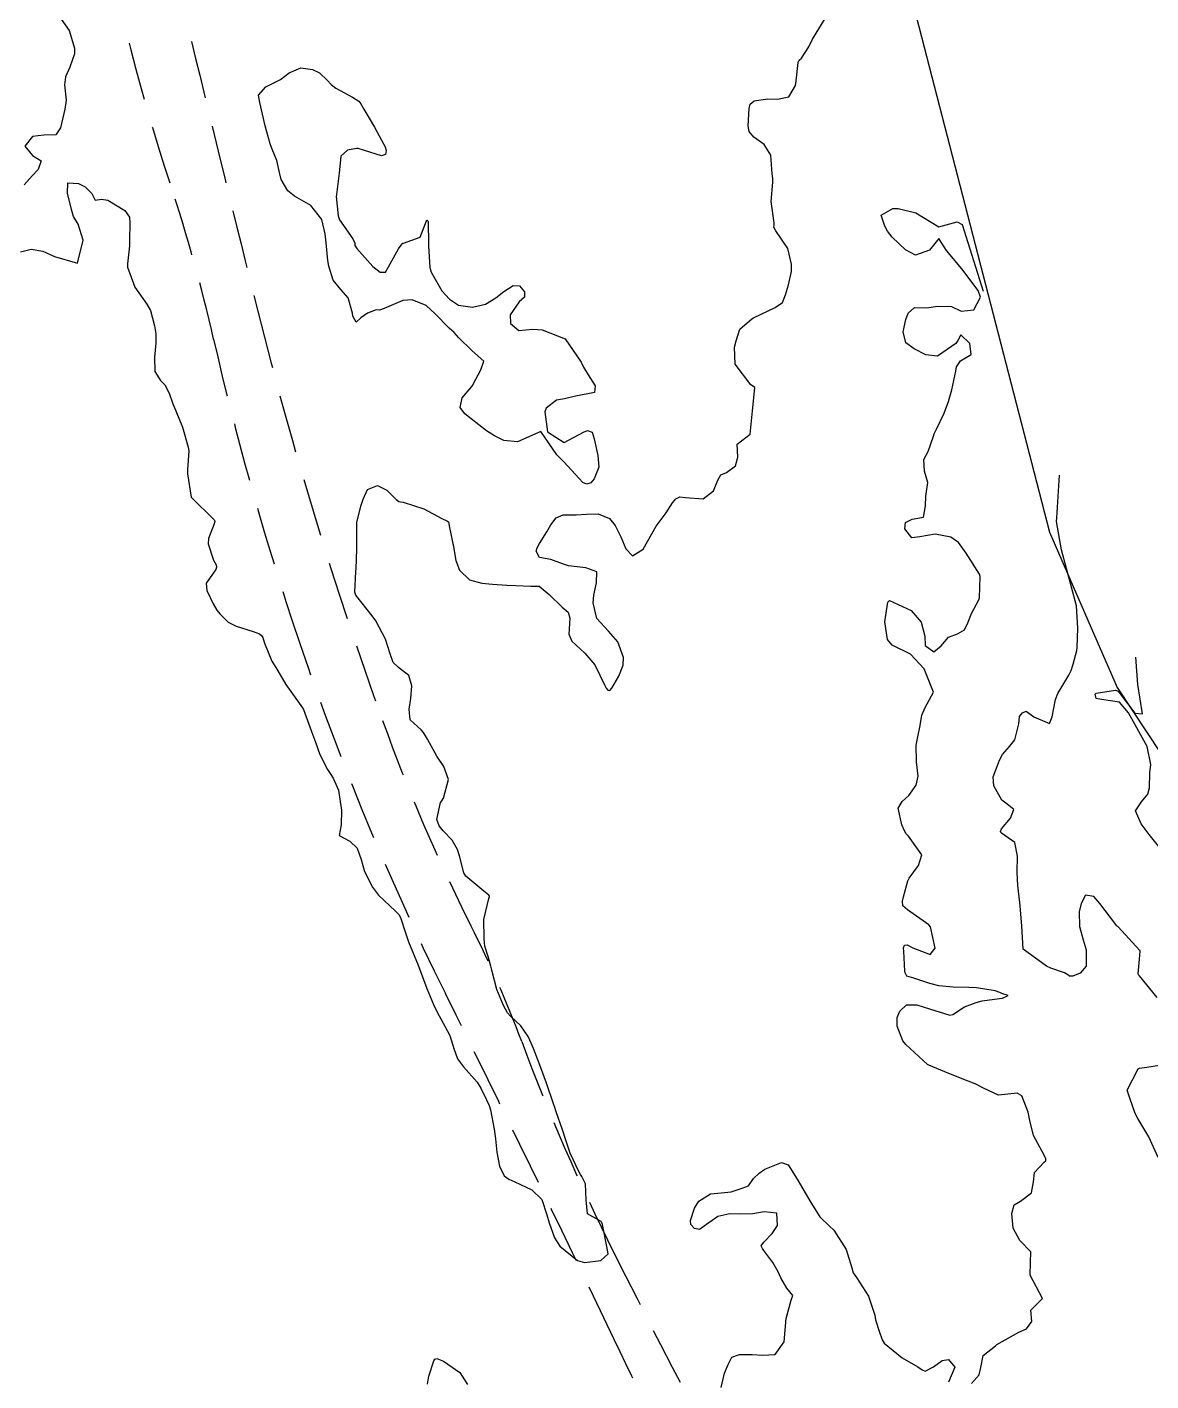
# Model space of a CAD drawing. Header units: metres. Extents: x 298520 to 308411, y 7433745 to 7450750.
# Drawn here: x 301285.6 to 301382.2, y 7443101.7 to 7443218.1 of the extents above; entities that cross this region are included whole.
import ezdxf

# ---------------------------------------------------------------- set-up
doc = ezdxf.new("R2010")
doc.units = ezdxf.units.M
doc.header["$LTSCALE"] = 10
doc.linetypes.add('DASHED', pattern=[0.75, 0.5, -0.25])
for name, color, linetype in [('Area', 45, 'Continuous'), ('Curvas de Nivel 1m', 11, 'Continuous'), ('Curvas de Nivel 5m', 15, 'Continuous'), ('Vias Secundárias', 230, 'DASHED')]:
    doc.layers.add(name, color=color, linetype=linetype)

msp = doc.modelspace()

# ---------------------------------------------------------------- linework, layer by layer
at = {"layer": 'Area'}
msp.add_polyline3d([(301359.63, 7443228.34, 683.89), (301373.48, 7443174.62, 692.23), (301379.3, 7443161.28, 688.57), (301405.87, 7443121.12, 694.5)], dxfattribs=at)
at = {"layer": 'Curvas de Nivel 1m', "flags": 128}
for points, elevation in [([(301285.03, 7443198.74), (301285.95, 7443198.97), (301286.95, 7443198.79), (301287.95, 7443198.33), (301289.94, 7443197.76), (301290.42, 7443199.75), (301289.98, 7443201.1), (301289.58, 7443201.76), (301289.41, 7443202.36), (301289.07, 7443203.77), (301289.11, 7443204.68), (301290.02, 7443204.62), (301290.6, 7443204.33), (301291.17, 7443203.74), (301291.45, 7443203.18), (301292.01, 7443203.25), (301292.55, 7443203.18), (301294, 7443202.29), (301294.4, 7443201.71), (301294.44, 7443201.25), (301294.41, 7443199.71), (301294.41, 7443199.25), (301294.22, 7443197.71), (301294.23, 7443197.42), (301294.87, 7443195.7), (301295.9, 7443194.24), (301296.2, 7443193.69), (301296.56, 7443192.36), (301296.67, 7443191.68), (301296.67, 7443190.87), (301296.55, 7443189.68), (301296.59, 7443188.44), (301297.08, 7443187.67), (301297.45, 7443187.29), (301297.81, 7443186.57), (301298.13, 7443185.66), (301298.38, 7443185.07), (301298.95, 7443183.65), (301299.46, 7443181.94), (301299.5, 7443181.64), (301299.39, 7443179.98), (301299.38, 7443179.64), (301299.7, 7443177.64), (301301.68, 7443175.68), (301301.71, 7443175.65), (301301.73, 7443175.62), (301301.75, 7443175.55), (301301.68, 7443175.35), (301301.21, 7443174.08), (301301.17, 7443173.62), (301301.64, 7443172.24), (301301.85, 7443171.83), (301301.87, 7443171.62), (301301.82, 7443171.43), (301301.63, 7443171.13), (301300.99, 7443170.24), (301301.05, 7443169.63), (301301.59, 7443168.47), (301301.92, 7443167.94), (301302.17, 7443167.61), (301302.89, 7443166.91), (301303.57, 7443166.55), (301305.05, 7443166.1), (301305.57, 7443165.9), (301305.76, 7443165.76), (301305.87, 7443165.57), (301306.02, 7443165.1), (301306.65, 7443163.55), (301306.98, 7443163), (301307.52, 7443162.08), (301307.84, 7443161.54), (301308.69, 7443160.33), (301309.27, 7443159.52), (301309.35, 7443159.39), (301309.48, 7443159.06), (301310.06, 7443157.51), (301310.38, 7443156.59), (301310.78, 7443155.51), (301311.42, 7443154.23), (301311.72, 7443153.8), (301311.92, 7443153.49), (301312.38, 7443152.46), (301312.52, 7443151.48), (301312.62, 7443150.72), (301312.59, 7443149.48), (301312.42, 7443148.55), (301313.35, 7443148.08), (301313.98, 7443147.46), (301314.31, 7443146.49), (301314.62, 7443145.46), (301315.3, 7443144.12), (301315.81, 7443143.44), (301317.28, 7443142.04), (301317.59, 7443141.74), (301317.74, 7443141.42), (301318.11, 7443140.26), (301318.39, 7443139.41), (301319.22, 7443137.4), (301319.97, 7443135.39), (301320.54, 7443134.03), (301320.84, 7443133.38), (301321.17, 7443132.79), (301321.94, 7443131.37), (301322.28, 7443130.23), (301322.6, 7443129.37), (301323.12, 7443128.67), (301324.28, 7443127.34), (301324.6, 7443126.84), (301325.09, 7443125.82), (301325.32, 7443125.33), (301325.44, 7443124.97), (301325.75, 7443123.32), (301325.88, 7443122.49), (301325.99, 7443121.32), (301326.2, 7443120.14), (301326.6, 7443119.31), (301327.01, 7443119.02), (301327.53, 7443118.77), (301329, 7443118.1), (301329.85, 7443117.27), (301330.29, 7443115.94), (301330.47, 7443115.26), (301330.94, 7443113.97), (301331.4, 7443113.26), (301332.92, 7443112.03), (301333.53, 7443111.84), (301334.92, 7443112.01), (301335.55, 7443112.58), (301335.43, 7443113.21), (301335.06, 7443115.11), (301335.04, 7443115.21), (301334.96, 7443115.38), (301333.78, 7443116.04), (301333.65, 7443117.23), (301333.61, 7443118.62), (301333.3, 7443119.24), (301333.18, 7443119.4), (301333.02, 7443119.66), (301332.28, 7443121.25), (301331.92, 7443122.37), (301331.64, 7443123.25), (301331.08, 7443124.81), (301330.93, 7443125.26), (301330.85, 7443125.5), (301330.24, 7443127.27), (301329.74, 7443128.66), (301329.51, 7443129.28), (301329.14, 7443130.25), (301328.83, 7443130.97), (301328.68, 7443131.29), (301328.05, 7443132.18), (301327.17, 7443133.01), (301326.9, 7443133.31), (301326.55, 7443133.95), (301325.98, 7443135.32), (301325.55, 7443136.99), (301325.48, 7443137.33), (301325.23, 7443138.15), (301324.94, 7443139.04), (301324.91, 7443139.34), (301324.88, 7443139.7), (301324.86, 7443141.34), (301325.29, 7443143.15), (301325.35, 7443143.27), (301325.36, 7443143.33), (301325.29, 7443143.42), (301324.87, 7443143.77), (301323.32, 7443145.07), (301323.15, 7443145.35), (301322.78, 7443146.8), (301322.6, 7443147.36), (301322.14, 7443148.15), (301321.36, 7443148.96), (301321.02, 7443149.38), (301320.83, 7443149.93), (301321.13, 7443151.38), (301321.24, 7443151.54), (301321.4, 7443151.76), (301321.84, 7443153.37), (301321.43, 7443154.48), (301320.82, 7443155.39), (301320.02, 7443156.84), (301319.68, 7443157.4), (301319.47, 7443157.63), (301318.54, 7443158.49), (301318.45, 7443159.42), (301318.59, 7443160.32), (301318.67, 7443161.41), (301318.43, 7443162.32), (301317.53, 7443163), (301317.07, 7443163.43), (301316.82, 7443164.16), (301316.4, 7443165.44), (301315.58, 7443167.01), (301315.26, 7443167.45), (301313.85, 7443169.22), (301313.77, 7443169.47), (301313.85, 7443171.24), (301313.88, 7443171.47), (301313.95, 7443173.17), (301313.95, 7443173.47), (301313.95, 7443175.2), (301313.96, 7443175.47), (301314.29, 7443176.87), (301314.49, 7443177.46), (301314.86, 7443178.31), (301315.71, 7443178.65), (301316.52, 7443178.24), (301317.32, 7443177.43), (301317.56, 7443177.28), (301317.7, 7443177.24), (301317.92, 7443177.2), (301319.7, 7443176.63), (301321.25, 7443175.82), (301321.69, 7443175.6), (301321.82, 7443175.51), (301321.85, 7443175.38), (301321.88, 7443175.18), (301322.27, 7443173.37), (301322.46, 7443172.19), (301322.76, 7443171.36), (301323.62, 7443170.54), (301324.7, 7443170.26), (301325.62, 7443170.17), (301326.84, 7443170.09), (301327.61, 7443170.06), (301328.9, 7443170), (301329.61, 7443170), (301330.47, 7443169.27), (301331.59, 7443168.2), (301332.1, 7443167.76), (301332.25, 7443167.25), (301332.18, 7443165.86), (301332.44, 7443165.25), (301333.55, 7443164.22), (301334.42, 7443163.22), (301335.27, 7443161.45), (301335.39, 7443161.21), (301335.51, 7443161.04), (301335.71, 7443161.01), (301335.88, 7443161.21), (301336.47, 7443162.26), (301336.83, 7443163.2), (301336.87, 7443163.87), (301336.39, 7443165.2), (301335.57, 7443166.11), (301334.58, 7443167.22), (301334.26, 7443168.56), (301334.32, 7443169.22), (301334.56, 7443170.28), (301334.59, 7443171.22), (301333.64, 7443171.56), (301332.14, 7443171.75), (301331.64, 7443171.9), (301330.62, 7443172.29), (301329.64, 7443172.46), (301329.37, 7443173), (301329.44, 7443173.28), (301329.66, 7443173.65), (301330.29, 7443174.65), (301330.63, 7443175.27), (301331.08, 7443175.87), (301331.69, 7443176.13), (301332.8, 7443176.13), (301333.69, 7443176.18), (301334.68, 7443176.22), (301335.68, 7443175.81), (301336.15, 7443175.21), (301336.64, 7443174.22), (301337.06, 7443173.2), (301337.65, 7443172.59), (301338.57, 7443173.18), (301339.67, 7443175.16), (301340.54, 7443176.3), (301341.09, 7443177.15), (301341.36, 7443177.49), (301341.71, 7443177.66), (301342.19, 7443177.61), (301343.71, 7443177.51), (301344.62, 7443178.19), (301344.99, 7443179.1), (301345.25, 7443179.57), (301345.73, 7443179.75), (301346.49, 7443180.33), (301346.69, 7443181.08), (301346.64, 7443182.2), (301347.77, 7443183.07), (301347.95, 7443185.07), (301348.13, 7443186.76), (301348.15, 7443187.07), (301347.96, 7443187.2), (301347.83, 7443187.29), (301346.47, 7443189.08), (301346.42, 7443190.53), (301346.57, 7443191.08), (301346.86, 7443192.1), (301347.89, 7443192.97), (301348.06, 7443193.07), (301349.9, 7443193.96), (301350.55, 7443194.39), (301350.8, 7443195.03), (301351.05, 7443195.91), (301351.31, 7443197.03), (301351.3, 7443197.68), (301351, 7443199.03), (301349.98, 7443200.55), (301349.8, 7443200.86), (301349.81, 7443201.04), (301349.81, 7443201.22), (301349.57, 7443203.05), (301349.71, 7443204.72), (301349.71, 7443205.04), (301349.65, 7443205.44), (301349.55, 7443207.05), (301348.97, 7443207.95), (301348.08, 7443208.6), (301347.66, 7443209.07), (301347.59, 7443209.57), (301347.66, 7443211.07), (301347.75, 7443211.43), (301348.11, 7443211.72), (301349.27, 7443211.89), (301350.12, 7443211.86), (301351.08, 7443212.06), (301351.66, 7443213.02), (301351.72, 7443213.44), (301351.89, 7443215.02), (301351.98, 7443215.2), (301352.16, 7443215.37), (301352.81, 7443216.37), (301353.13, 7443217.01), (301354.2, 7443218.8)], 683), ([(301288.2, 7443219.23), (301289.22, 7443217.77), (301289.68, 7443216.25), (301289.67, 7443215.76), (301289.29, 7443214.62), (301288.89, 7443213.77), (301288.81, 7443213.09), (301288.96, 7443211.77), (301288.86, 7443211.01), (301288.55, 7443209.78), (301288.46, 7443209.4), (301288.07, 7443208.79), (301287.03, 7443208.76), (301286.07, 7443208.66), (301285.4, 7443207.82), (301286.06, 7443207.03), (301286.82, 7443206.56), (301286.54, 7443205.8), (301286.03, 7443205.26), (301285.36, 7443204.48)], 683), ([(301366.8, 7443101.45), (301367.45, 7443102.18), (301367.59, 7443102.82), (301367.8, 7443103.84), (301368.84, 7443104.67), (301368.9, 7443104.75), (301368.96, 7443104.81), (301370.85, 7443105.86), (301371.5, 7443106.13), (301371.96, 7443106.77), (301371.88, 7443107.76), (301372.88, 7443108.76), (301371.83, 7443110.77), (301371.86, 7443111.84), (301371.9, 7443112.77), (301370.95, 7443113.74), (301370.36, 7443114.79), (301370.26, 7443116.07), (301370.45, 7443116.79), (301370.99, 7443117.12), (301371.94, 7443117.83), (301372.11, 7443118.77), (301372.21, 7443119.57), (301373.03, 7443120.46), (301373.19, 7443120.59), (301373.19, 7443120.76), (301373.04, 7443121.08), (301372.13, 7443122.77), (301371.79, 7443124.05), (301371.67, 7443124.77), (301371.1, 7443126.17), (301370.7, 7443126.39), (301369.1, 7443126.23), (301367.82, 7443126.82), (301367.11, 7443127.21), (301366.5, 7443127.45), (301365.11, 7443127.99), (301364.5, 7443128.24), (301363.12, 7443128.8), (301363.01, 7443128.88), (301361.15, 7443130.6), (301360.89, 7443130.9), (301360.41, 7443132.16), (301360.41, 7443132.91), (301360.63, 7443133.46), (301361.19, 7443133.99), (301362.08, 7443134), (301363.18, 7443133.65), (301364.93, 7443133.1), (301365.18, 7443133.16), (301366.19, 7443133.84), (301367.19, 7443134.21), (301367.7, 7443134.33), (301369.2, 7443134.54), (301369.45, 7443134.56), (301369.94, 7443134.8), (301369.38, 7443134.98), (301369.21, 7443135.05), (301368.83, 7443135.19), (301367.21, 7443135.45), (301366.57, 7443135.48), (301365.21, 7443135.52), (301363.97, 7443135.63), (301363.21, 7443135.82), (301361.83, 7443136.28), (301361.22, 7443136.45), (301361.08, 7443136.76), (301361.06, 7443136.9), (301360.96, 7443138.62), (301360.95, 7443138.9), (301361.02, 7443139.13), (301361.25, 7443139.15), (301361.73, 7443138.9), (301363.24, 7443138.33), (301363.65, 7443138.87), (301363.27, 7443140.7), (301363.12, 7443140.88), (301361.29, 7443142.17), (301360.89, 7443142.51), (301360.85, 7443142.91), (301360.93, 7443143.28), (301361.32, 7443144.66), (301361.39, 7443144.84), (301361.42, 7443144.9), (301362.24, 7443145.99), (301362.51, 7443146.89), (301361.36, 7443148.5), (301361.17, 7443148.71), (301361.05, 7443148.9), (301360.79, 7443149.48), (301360.48, 7443150.91), (301360.84, 7443151.47), (301361.4, 7443151.99), (301362.04, 7443152.89), (301362.19, 7443153.66), (301362.05, 7443154.89), (301362.02, 7443156.33), (301362.13, 7443156.89), (301362.37, 7443158), (301362.53, 7443158.89), (301362.81, 7443159.57), (301363.51, 7443160.88), (301362.71, 7443162.89), (301361.55, 7443164.14), (301359.96, 7443164.92), (301359.56, 7443165.4), (301359.34, 7443166.92), (301359.6, 7443168.63), (301359.75, 7443168.77), (301361.59, 7443167.91), (301362.47, 7443166.89), (301362.77, 7443165.69), (301362.79, 7443164.89), (301363.55, 7443164.34), (301364.19, 7443164.87), (301364.82, 7443165.6), (301365.57, 7443165.89), (301366.18, 7443166.24), (301366.47, 7443166.84), (301366.79, 7443167.64), (301367.41, 7443168.83), (301367.46, 7443168.98), (301367.52, 7443170.83), (301367.46, 7443171.01), (301366.34, 7443172.84), (301365.66, 7443173.75), (301365.01, 7443174.2), (301363.67, 7443174.47), (301362.34, 7443174.22), (301361.67, 7443174.14), (301361.05, 7443174.91), (301361.12, 7443175.47), (301361.69, 7443175.74), (301362.66, 7443175.92), (301362.82, 7443176.89), (301362.87, 7443177.73), (301363.02, 7443178.89), (301362.76, 7443179.87), (301362.69, 7443180.89), (301363.07, 7443181.58), (301363.51, 7443182.88), (301363.57, 7443183.08), (301363.78, 7443183.49), (301364.44, 7443184.87), (301364.81, 7443185.86), (301365.1, 7443186.86), (301365.45, 7443188.47), (301365.51, 7443188.86), (301365.85, 7443189.37), (301366.77, 7443189.92), (301366.64, 7443190.84), (301365.87, 7443191.61), (301365.61, 7443191.11), (301365.44, 7443190.86), (301363.85, 7443189.77), (301362.86, 7443189.89), (301361.86, 7443190.4), (301361.14, 7443190.91), (301360.92, 7443191.86), (301361.14, 7443192.91), (301361.34, 7443193.47), (301361.9, 7443193.95), (301362.93, 7443193.91), (301363.9, 7443194.05), (301365.08, 7443194.03), (301365.9, 7443193.64), (301366.99, 7443193.75), (301367.56, 7443194.83), (301367.36, 7443195.4), (301365.95, 7443197.28), (301364.65, 7443198.86), (301363.97, 7443199.87), (301363.17, 7443198.88), (301361.96, 7443198.46), (301361.11, 7443198.91), (301359.97, 7443199.99), (301359.57, 7443200.52), (301359.34, 7443200.93), (301359.03, 7443201.9), (301360.01, 7443202.45), (301360.47, 7443202.45), (301362, 7443202.09), (301363.98, 7443200.87), (301365.54, 7443201.31), (301365.99, 7443201.07), (301367.79, 7443195.35)], 684), ([(301383.35, 7443147.04), (301382.05, 7443148.65), (301381.38, 7443149.55), (301380.89, 7443150.67), (301381.4, 7443151.45), (301381.94, 7443152.12), (301382.08, 7443152.65), (301382.13, 7443153.94), (301382.2, 7443154.65), (301381.9, 7443156.21), (301380.28, 7443159.11), (301379.5, 7443160.01), (301377.96, 7443160.25), (301377.51, 7443160.34), (301377.43, 7443160.71), (301377.46, 7443160.77), (301377.51, 7443160.8), (301379.17, 7443161.04), (301379.38, 7443160.96), (301380.84, 7443159.08), (301381.48, 7443159.02), (301381.08, 7443161.55), (301380.92, 7443163.9)], 686), ([(301345.28, 7443101.09), (301345.56, 7443102.32), (301345.88, 7443103.08), (301346.19, 7443103.71), (301346.83, 7443103.94), (301347.94, 7443103.94), (301348.83, 7443103.88), (301349.92, 7443103.94), (301350.69, 7443105.02), (301350.86, 7443107.02), (301351.28, 7443108.62), (301351.43, 7443109.01), (301350.9, 7443109.63), (301350.4, 7443110.52), (301350.17, 7443111.03), (301349.72, 7443111.84), (301348.93, 7443112.87), (301348.81, 7443113.05), (301348.71, 7443113.28), (301348.94, 7443113.59), (301349.65, 7443114.34), (301350.1, 7443115.03), (301350.04, 7443116.1), (301348.97, 7443116.21), (301348, 7443116.03), (301346.97, 7443116), (301346.01, 7443116.04), (301344.97, 7443115.81), (301344.02, 7443115.1), (301343.4, 7443114.67), (301342.96, 7443114.78), (301342.67, 7443115.12), (301342.63, 7443115.46), (301342.98, 7443116.51), (301343.35, 7443117.11), (301344.34, 7443117.75), (301344.99, 7443117.8), (301346.14, 7443117.93), (301347, 7443118.2), (301347.62, 7443118.45), (301348.05, 7443119.06), (301348.54, 7443119.53), (301349.02, 7443119.86), (301350.44, 7443120.44), (301351.02, 7443120.23), (301351.81, 7443119.01), (301352.98, 7443117), (301353.76, 7443115.77), (301354.59, 7443114.98), (301354.96, 7443114.62), (301356.01, 7443112.96), (301356.5, 7443111.38), (301356.61, 7443110.95), (301356.91, 7443110.55), (301357.93, 7443108.94), (301358.47, 7443107.33), (301358.53, 7443106.93), (301358.85, 7443105.95), (301359.11, 7443105.19), (301359.27, 7443104.92), (301360.82, 7443103.64), (301362.17, 7443102.89), (301362.55, 7443102.62), (301362.81, 7443102.49), (301363.52, 7443102.87), (301364.26, 7443103.43), (301364.82, 7443103.52), (301365.35, 7443102.85), (301364.8, 7443101.56)], 684), ([(301320.03, 7443101.39), (301320.13, 7443102.06), (301320.56, 7443103.38), (301320.65, 7443103.55), (301320.82, 7443103.59), (301321.41, 7443103.37), (301322.8, 7443102.4), (301323.21, 7443101.76), (301323.47, 7443101.35)], 684)]:
    msp.add_lwpolyline(points, dxfattribs=dict(at, elevation=elevation))
at = {"layer": 'Curvas de Nivel 1m', "elevation": 683, "flags": 128}
msp.add_lwpolyline([(301310.14, 7443214.4), (301310.74, 7443214.11), (301311.39, 7443213.5), (301311.75, 7443213.12), (301312.13, 7443212.81), (301313.57, 7443212.02), (301314.12, 7443211.7), (301314.28, 7443211.47), (301314.56, 7443211.01), (301315.48, 7443209.46), (301316.07, 7443208.32), (301316.38, 7443207.76), (301316.48, 7443207.44), (301316.41, 7443207.09), (301316.06, 7443206.99), (301314.62, 7443207.46), (301314.06, 7443207.61), (301313.92, 7443207.61), (301313.15, 7443207.48), (301312.57, 7443206.97), (301312.42, 7443205.49), (301312.19, 7443203.67), (301312.17, 7443203.5), (301312.34, 7443201.84), (301312.47, 7443201.49), (301313.59, 7443199.86), (301313.77, 7443199.47), (301313.78, 7443199.29), (301313.96, 7443199.03), (301315.32, 7443197.46), (301315.94, 7443197), (301316.4, 7443196.98), (301316.66, 7443197.44), (301317.52, 7443198.99), (301317.85, 7443199.42), (301317.91, 7443199.47), (301317.96, 7443199.48), (301319.39, 7443199.99), (301319.94, 7443201.4), (301319.95, 7443201.44), (301319.99, 7443201.45), (301320.05, 7443201.4), (301320.07, 7443201.32), (301320.11, 7443199.4), (301320.11, 7443199.25), (301320.23, 7443197.4), (301320.34, 7443197), (301321.26, 7443195.39), (301321.91, 7443194.66), (301322.69, 7443194.16), (301323.9, 7443193.99), (301325, 7443194.24), (301325.91, 7443194.79), (301326.59, 7443195.32), (301327.39, 7443195.84), (301327.92, 7443195.8), (301328.37, 7443195.3), (301328.35, 7443194.85), (301327.9, 7443194.43), (301327.12, 7443193.31), (301327.15, 7443192.57), (301327.88, 7443191.97), (301329.08, 7443192.09), (301329.88, 7443192.02), (301331.87, 7443191.26), (301333.24, 7443189.24), (301333.44, 7443188.83), (301333.83, 7443188.15), (301334.43, 7443187.22), (301334.39, 7443186.65), (301333.81, 7443186.53), (301332.74, 7443186.32), (301331.81, 7443186.11), (301331.1, 7443185.97), (301330.23, 7443185.28), (301330.1, 7443184.97), (301330.33, 7443183.27), (301331.76, 7443182.34), (301333.42, 7443183.24), (301333.77, 7443183.37), (301334.19, 7443183.23), (301334.35, 7443182.65), (301334.66, 7443181.22), (301334.74, 7443180.22), (301334.34, 7443179.22), (301334.07, 7443178.87), (301333.72, 7443178.76), (301333.38, 7443178.9), (301333.06, 7443179.24), (301331.74, 7443180.69), (301331.13, 7443181.27), (301329.77, 7443183.28), (301327.76, 7443182.39), (301326.57, 7443182.52), (301325.77, 7443182.91), (301325.1, 7443183.34), (301323.78, 7443184.37), (301323.23, 7443184.8), (301322.83, 7443185.36), (301323, 7443186.17), (301323.82, 7443187.15), (301323.91, 7443187.26), (301323.95, 7443187.35), (301324.6, 7443188.58), (301324.86, 7443189.34), (301323.86, 7443190.23), (301322.68, 7443191.37), (301322.32, 7443191.81), (301321.88, 7443192.18), (301320.68, 7443193.39), (301319.9, 7443194.13), (301318.71, 7443194.61), (301317.9, 7443194.55), (301316.31, 7443193.86), (301315.9, 7443193.73), (301315.61, 7443193.74), (301314.85, 7443193.46), (301314.3, 7443193.05), (301313.89, 7443192.7), (301313.61, 7443193.19), (301313.57, 7443193.47), (301313.2, 7443194.77), (301312.58, 7443195.49), (301311.92, 7443196.3), (301311.53, 7443197.5), (301311.46, 7443197.99), (301311.3, 7443199.51), (301311.22, 7443200.27), (301310.94, 7443201.51), (301310, 7443202.72), (301308.6, 7443203.53), (301308.02, 7443203.98), (301307.44, 7443204.96), (301307.3, 7443205.55), (301307.08, 7443206.59), (301306.67, 7443207.56), (301306.51, 7443208.01), (301306.08, 7443209.57), (301305.61, 7443211.57), (301305.49, 7443212.21), (301306.13, 7443212.91), (301307.38, 7443213.55), (301308.14, 7443214.12), (301309.13, 7443214.54)], close=True, dxfattribs=at)
at = {"layer": 'Curvas de Nivel 5m', "elevation": 685, "flags": 128}
for points in [[(301382.76, 7443134.64), (301381.22, 7443136.48), (301381.13, 7443136.57), (301381.12, 7443136.66), (301381.24, 7443137.91), (301381.29, 7443138.61), (301381.28, 7443138.66), (301381.24, 7443138.7), (301379.38, 7443140.69), (301379.33, 7443140.74), (301379.27, 7443140.8), (301377.81, 7443142.7), (301377.3, 7443143.3), (301376.58, 7443143.44), (301376.2, 7443142.72), (301376.03, 7443141.98), (301376.06, 7443140.72), (301376.38, 7443139.59), (301376.64, 7443138.72), (301376.63, 7443137.31), (301376.12, 7443136.72), (301375.5, 7443136.45), (301375.22, 7443136.46), (301375.06, 7443136.57), (301374.77, 7443136.74), (301373.61, 7443137.14), (301373.23, 7443137.33), (301371.24, 7443138.78), (301371.12, 7443140.78), (301370.97, 7443142.47), (301370.94, 7443142.79), (301370.78, 7443144.26), (301370.73, 7443144.79), (301370.7, 7443145.41), (301370.75, 7443146.79), (301370.51, 7443147.94), (301369.36, 7443148.75), (301369.3, 7443148.81), (301369.28, 7443148.89), (301369.37, 7443149.14), (301370.13, 7443150.05), (301370.43, 7443150.79), (301369.84, 7443151.24), (301369.4, 7443151.58), (301368.72, 7443152.82), (301368.65, 7443153.59), (301369.1, 7443154.81), (301369.2, 7443155.04), (301369.44, 7443155.51), (301370.04, 7443156.21), (301370.5, 7443156.79), (301370.85, 7443158.16), (301370.9, 7443158.79), (301371.17, 7443159.1), (301371.49, 7443159.24), (301372.15, 7443158.77), (301373.48, 7443158.19), (301373.72, 7443158.76), (301374.02, 7443160.24), (301374.21, 7443160.75), (301375.15, 7443162.35), (301375.35, 7443162.73), (301375.54, 7443163.29), (301375.83, 7443164.45), (301375.86, 7443164.73), (301375.92, 7443166.38), (301375.82, 7443168.29), (301374.51, 7443173.11), (301374.09, 7443175.54), (301374.12, 7443175.88), (301374.35, 7443179.52)], [(301382.82, 7443120.86), (301382.04, 7443122.65), (301381.08, 7443124.22), (301380.85, 7443124.66), (301380.39, 7443125.96), (301380.16, 7443126.67), (301381.12, 7443128.49), (301381.23, 7443128.55), (301381.86, 7443128.65), (301382.95, 7443128.82)]]:
    msp.add_lwpolyline(points, dxfattribs=at)
at = {"layer": 'Vias Secundárias'}
for points in [[(301465.55, 7442973.32, 0), (301478.59, 7442967.28, -0.011668)], [(301229.7, 7443393.53, 0.053753), (301233.09, 7443384.21, -0.021547), (301238.8, 7443371.18, 0.070558), (301253.64, 7443344.72, -0.060778), (301263.47, 7443327.96, -0.044152), (301272.6, 7443300.49, 0.046646), (301280.3, 7443277.7, -0.070889), (301288.41, 7443249.24), (301289.44, 7443243.2, -0.003275), (301291.39, 7443231.37, 0.041026), (301297.93, 7443204.48, -0.023837), (301301.64, 7443191.22, 0.023339), (301308.36, 7443167.11, 0.035636), (301321.56, 7443134.97, -0.003474), (301336.08, 7443105.23, -0.009202), (301343.85, 7443088.23, 0.054486), (301349.47, 7443078.4, -0.041084), (301351.88, 7443074.44, 0.036776), (301364.05, 7443054.01, -0.006232), (301373.87, 7443039.6, -0.011717), (301384.76, 7443022.33, 0.087036)], [(301382.64, 7443033.56, 0.040357), (301373.64, 7443046.76), (301365.74, 7443059.28, -0.013478), (301352.6, 7443081.41, -0.011017), (301336.04, 7443112.69, -0.026514), (301328.12, 7443130.84, 0.027103), (301323.75, 7443140.81, -0.030309), (301316.16, 7443158.44, -0.02515), (301305.44, 7443193.62, -0.002183), (301299.74, 7443216.82, -0.007796), (301294.91, 7443238.29, -0.002832), (301293.33, 7443246.13, -0.062945), (301293.13, 7443249.03), (301290.96, 7443261.63, 0.00228), (301286.05, 7443275.94, -0.021916), (301279.67, 7443297.25, 0.029716), (301271.52, 7443322.98, 0.049079), (301262.79, 7443340.43, 0.010908), (301253.56, 7443354.38, -0.04127), (301246.98, 7443365.79, -0.056312), (301241.2, 7443382.77, 0.050454), (301239.06, 7443389.28, 0.051628)]]:
    msp.add_lwpolyline(points, format="xyb", dxfattribs=at)

doc.saveas('drawing.dxf')
